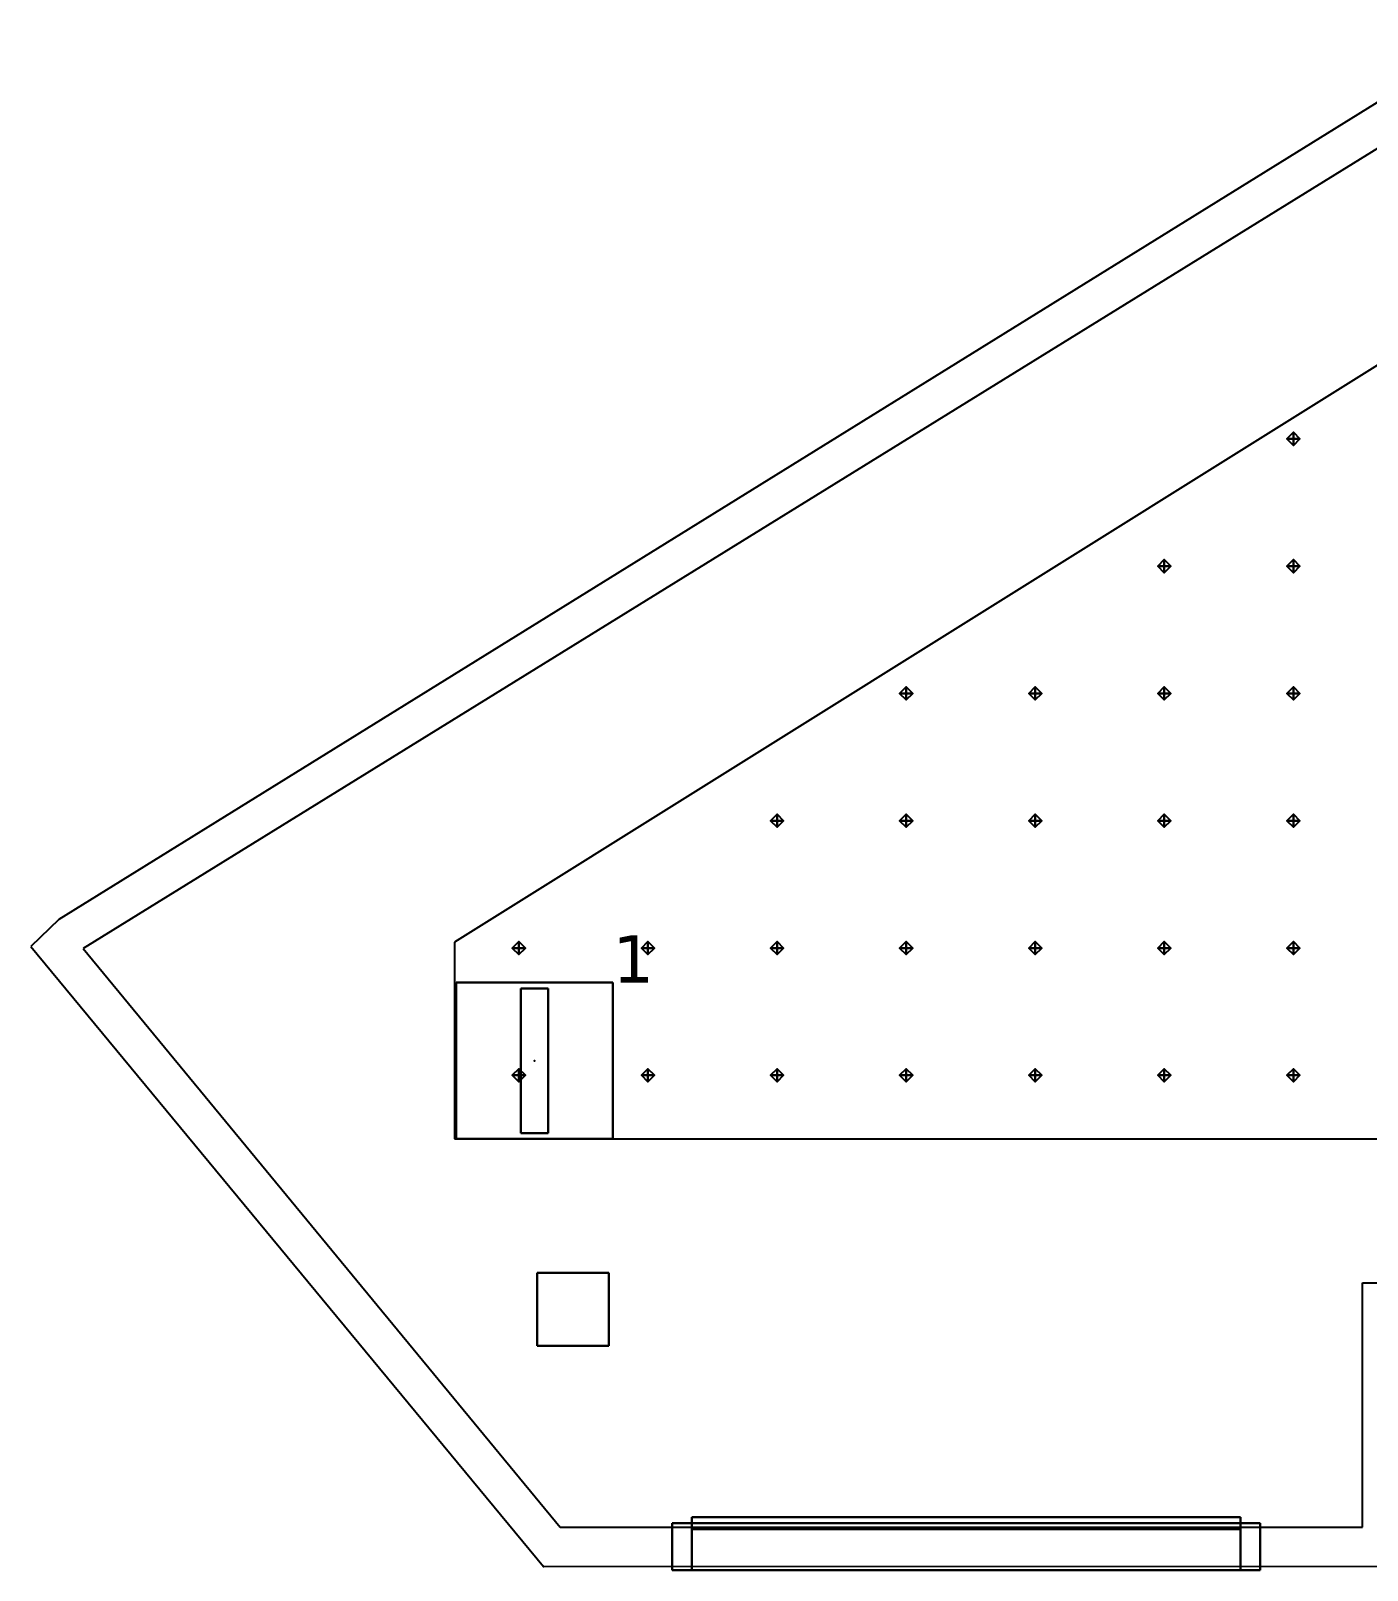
# Model space of a CAD drawing. Header units: inches. Extents: x -2 to 23.6, y -0.2 to 13.5.
# Drawn here: x -1.96 to 3.14, y -0.01 to 5.86 of the extents above; entities that cross this region are included whole.
import ezdxf

# ---------------------------------------------------------------- set-up
doc = ezdxf.new("R2010")
doc.units = ezdxf.units.IN
doc.header["$MEASUREMENT"] = 0
for name, color, linetype, true_color in [('DLX_APERT', 7, 'Continuous', 0x969696), ('DLX_CALC', 3, 'Continuous', 0x00ff00), ('DLX_CONT', 7, 'Continuous', 0x969696), ('DLX_LUM', 7, 'Continuous', 0xffd400), ('DLX_LUMKEY_IDX', 7, 'Continuous', 0x969696)]:
    doc.layers.add(name, color=color, linetype=linetype, true_color=true_color)
doc.layers.add('PUNTO LUMINARIA', color=7, linetype='Continuous')
doc.styles.add('TableTextStyle', font='')
doc.styles.get('TableTextStyle').set_extended_font_data('VERDANA.TTF')

msp = doc.modelspace()

# ---------------------------------------------------------------- linework, layer by layer
at = {"layer": 'DLX_APERT'}
for points in [[(2.6603, 0.1875, 0), (0.5661, 0.1875, 0)], [(0.5661, 0.1875, 0), (0.5661, 0.165, 0)], [(2.6603, 0.1875, 0), (0.5661, 0.1875, 0)], [(0.5661, 0.1875, 0), (0.5661, 0.1875, 0)], [(0.5661, 0.1875, 0), (2.6603, 0.1875, 0)], [(0.5661, 0.165, 0), (0.5661, 0.1875, 0)], [(0.5661, 0.1875, 0), (0.5661, 0.1875, 0)], [(0.5661, 0.1875, 0), (0.5661, 0.165, 0)], [(0.5661, 0.1875, 0), (2.6603, 0.1875, 0)], [(0.5661, 0.165, 0), (0.5661, 0.1875, 0)], [(2.6603, 0.165, 0), (2.6603, 0.1875, 0)], [(2.6603, 0.165, 0), (2.6603, 0.1875, 0)], [(2.6603, 0.1875, 0), (2.6603, 0.1875, 0)], [(2.6603, 0.1875, 0), (2.6603, 0.165, 0)], [(2.6603, 0.1875, 0), (2.6603, 0.1875, 0)], [(2.6603, 0.1875, 0), (2.6603, 0.165, 0)], [(2.7353, 0.165, 0), (0.4911, 0.165, 0)], [(0.4911, 0.165, 0), (0.4911, -0.0146, 0)], [(0.4911, 0.165, 0), (0.4911, 0.165, 0)], [(0.4911, 0.165, 0), (0.4911, -0.0146, 0)], [(0.4911, -0.0146, 0), (0.4911, 0.165, 0)], [(0.4911, -0.0146, 0), (0.4911, 0.165, 0)], [(0.4911, 0.165, 0), (0.5661, 0.165, 0)], [(0.5661, 0.165, 0), (0.4911, 0.165, 0)], [(0.4911, 0.165, 0), (0.4911, 0.165, 0)], [(0.4911, 0.165, 0), (2.7353, 0.165, 0)], [(0.5661, 0.165, 0), (0.5661, 0.1425, 0)], [(2.6603, 0.165, 0), (0.5661, 0.165, 0)], [(0.5661, 0.165, 0), (0.5661, 0.165, 0)], [(0.5661, 0.1425, 0), (0.5661, 0.165, 0)], [(0.5661, 0.165, 0), (2.6603, 0.165, 0)], [(0.5661, 0.1425, 0), (0.5661, 0.165, 0)], [(0.5661, 0.165, 0), (0.5661, 0.165, 0)], [(0.5661, 0.165, 0), (0.5661, 0.1425, 0)], [(0.5661, 0.165, 0), (2.6603, 0.165, 0)], [(0.5661, 0.165, 0), (0.5661, 0.165, 0)], [(0.5661, 0.1425, 0), (0.5661, 0.165, 0)], [(0.5661, 0.165, 0), (0.5661, 0.165, 0)], [(0.5661, 0.165, 0), (0.5661, 0.1425, 0)], [(0.5661, 0.1425, 0), (0.5661, 0.165, 0)], [(2.6603, 0.165, 0), (0.5661, 0.165, 0)], [(0.5661, 0.165, 0), (0.5661, 0.1425, 0)], [(0.5661, 0.1425, 0), (0.5661, -0.0146, 0)], [(0.5661, 0.1425, 0), (2.6603, 0.1425, 0)], [(0.5661, -0.0146, 0), (0.5661, 0.1425, 0)], [(0.5661, 0.1425, 0), (0.5661, 0.1425, 0)], [(0.5661, 0.1425, 0), (0.5661, -0.0146, 0)], [(0.5661, -0.0146, 0), (0.5661, 0.1425, 0)], [(2.6603, 0.1425, 0), (0.5661, 0.1425, 0)], [(0.5661, 0.1425, 0), (0.5661, 0.1425, 0)], [(2.6603, 0.1425, 0), (0.5661, 0.1425, 0)], [(2.6603, 0.1425, 0), (0.5661, 0.1425, 0)], [(0.5661, 0.1425, 0), (0.5661, 0.1425, 0)], [(0.5661, 0.1425, 0), (2.6603, 0.1425, 0)], [(0.5661, 0.1425, 0), (0.5661, 0.1425, 0)], [(0.5661, 0.1425, 0), (2.6603, 0.1425, 0)], [(2.6603, 0.1425, 0), (2.6603, 0.165, 0)], [(2.6603, 0.165, 0), (2.7353, 0.165, 0)], [(2.6603, 0.165, 0), (2.6603, 0.165, 0)], [(2.7353, 0.165, 0), (2.6603, 0.165, 0)], [(2.6603, 0.165, 0), (2.6603, 0.1425, 0)], [(2.6603, 0.1425, 0), (2.6603, 0.165, 0)], [(2.6603, 0.165, 0), (2.6603, 0.165, 0)], [(2.6603, 0.165, 0), (2.6603, 0.1425, 0)], [(2.6603, 0.165, 0), (2.6603, 0.165, 0)], [(2.6603, 0.165, 0), (2.6603, 0.1425, 0)], [(2.6603, 0.165, 0), (2.6603, 0.165, 0)], [(2.6603, 0.165, 0), (2.6603, 0.1425, 0)], [(2.6603, 0.1425, 0), (2.6603, 0.165, 0)], [(2.6603, 0.1425, 0), (2.6603, 0.165, 0)], [(2.6603, -0.0146, 0), (2.6603, 0.1425, 0)], [(2.6603, 0.1425, 0), (2.6603, -0.0146, 0)], [(2.6603, 0.1425, 0), (2.6603, 0.1425, 0)], [(2.6603, 0.1425, 0), (2.6603, -0.0146, 0)], [(2.6603, -0.0146, 0), (2.6603, 0.1425, 0)], [(2.6603, 0.1425, 0), (2.6603, 0.1425, 0)], [(2.6603, 0.1425, 0), (2.6603, 0.1425, 0)], [(2.6603, 0.1425, 0), (2.6603, 0.1425, 0)], [(2.7353, -0.0146, 0), (2.7353, 0.165, 0)], [(2.7353, 0.165, 0), (2.7353, 0.165, 0)], [(2.7353, 0.165, 0), (2.7353, -0.0146, 0)], [(2.7353, -0.0146, 0), (2.7353, 0.165, 0)], [(2.7353, 0.165, 0), (2.7353, -0.0146, 0)], [(2.7353, 0.165, 0), (2.7353, 0.165, 0)], [(0.4911, -0.0146, 0), (2.7353, -0.0146, 0)], [(0.4911, -0.0146, 0), (0.4911, -0.0146, 0)], [(0.5661, -0.0146, 0), (0.4911, -0.0146, 0)], [(2.7353, -0.0146, 0), (0.4911, -0.0146, 0)], [(0.4911, -0.0146, 0), (0.4911, -0.0146, 0)], [(0.4911, -0.0146, 0), (0.5661, -0.0146, 0)], [(0.5661, -0.0146, 0), (0.5661, -0.0146, 0)], [(0.5661, -0.0146, 0), (2.6603, -0.0146, 0)], [(2.6603, -0.0146, 0), (0.5661, -0.0146, 0)], [(0.5661, -0.0146, 0), (0.5661, -0.0146, 0)], [(2.7353, -0.0146, 0), (2.6603, -0.0146, 0)], [(2.6603, -0.0146, 0), (2.6603, -0.0146, 0)], [(2.6603, -0.0146, 0), (2.7353, -0.0146, 0)], [(2.6603, -0.0146, 0), (2.6603, -0.0146, 0)], [(2.7353, -0.0146, 0), (2.7353, -0.0146, 0)], [(2.7353, -0.0146, 0), (2.7353, -0.0146, 0)]]:
    msp.add_polyline3d(points, dxfattribs=at)
at = {"layer": 'DLX_CALC'}
for points in [[(3.9, 5.0309, 0), (-0.3402, 2.3813, 0)], [(-0.3402, 2.3813, 0), (-0.3402, 1.6309, 0)], [(-0.3402, 1.6309, 0), (7.05, 1.6309, 0)]]:
    msp.add_polyline3d(points, dxfattribs=at)
at = {"layer": 'DLX_CONT'}
for points in [[(3.6229, 5.8593, 0), (-1.8491, 2.4688, 0)], [(3.6229, 5.6829, 0), (-1.7572, 2.3573, 0)], [(-1.8491, 2.4688, 0), (-1.9567, 2.3647, 0)], [(-1.9567, 2.3647, 0), (0, 0, 0)], [(-1.7572, 2.3573, 0), (0.0633, 0.15, 0)], [(0.249, 1.1203, 0), (-0.0244, 1.1203, 0)], [(-0.0244, 1.1203, 0), (-0.0244, 1.1203, 0)], [(-0.0244, 1.1203, 0), (0.249, 1.1203, 0)], [(-0.0244, 1.1203, 0), (-0.0244, 0.841, 0)], [(-0.0244, 0.841, 0), (-0.0244, 1.1203, 0)], [(-0.0244, 1.1203, 0), (-0.0244, 1.1203, 0)], [(-0.0244, 0.841, 0), (-0.0244, 1.1203, 0)], [(-0.0244, 1.1203, 0), (0.249, 1.1203, 0)], [(0.249, 1.1203, 0), (-0.0244, 1.1203, 0)], [(-0.0244, 1.1203, 0), (-0.0244, 0.841, 0)], [(0.249, 0.841, 0), (0.249, 1.1203, 0)], [(0.249, 1.1203, 0), (0.249, 1.1203, 0)], [(0.249, 1.1203, 0), (0.249, 0.841, 0)], [(0.249, 1.1203, 0), (0.249, 1.1203, 0)], [(0.249, 1.1203, 0), (0.249, 0.841, 0)], [(0.249, 0.841, 0), (0.249, 1.1203, 0)], [(3.1265, 0.15, 0), (3.1265, 1.0824, 0)], [(3.1265, 1.0824, 0), (3.8779, 1.0824, 0)], [(-0.0244, 0.841, 0), (-0.0244, 0.841, 0)], [(-0.0244, 0.841, 0), (0.249, 0.841, 0)], [(0.249, 0.841, 0), (-0.0244, 0.841, 0)], [(-0.0244, 0.841, 0), (-0.0244, 0.841, 0)], [(0.249, 0.841, 0), (-0.0244, 0.841, 0)], [(-0.0244, 0.841, 0), (0.249, 0.841, 0)], [(0.249, 0.841, 0), (0.249, 0.841, 0)], [(0.249, 0.841, 0), (0.249, 0.841, 0)], [(0.0633, 0.15, 0), (3.1265, 0.15, 0)], [(0, 0, 0), (6.42, 0.0016, 0)]]:
    msp.add_polyline3d(points, dxfattribs=at)
at = {"layer": 'DLX_LUM'}
for points in [[(-0.3328, 2.2279, 0), (-0.3328, 1.6309, 0)], [(-0.3328, 1.6309, 0), (-0.3328, 2.2279, 0)], [(-0.3328, 2.2279, 0), (-0.3328, 2.2279, 0)], [(0.2642, 2.2279, 0), (-0.3328, 2.2279, 0)], [(-0.3328, 2.2279, 0), (-0.3328, 2.2279, 0)], [(-0.3328, 2.2279, 0), (0.2642, 2.2279, 0)], [(-0.3328, 2.2279, 0), (0.2642, 2.2279, 0)], [(-0.3328, 1.6309, 0), (-0.3328, 2.2279, 0)], [(0.2642, 2.2279, 0), (-0.3328, 2.2279, 0)], [(-0.3328, 2.2279, 0), (-0.3328, 1.6309, 0)], [(-0.0868, 2.2054, 0), (-0.0868, 1.6534, 0)], [(0.0182, 2.2054, 0), (-0.0868, 2.2054, 0)], [(-0.0868, 1.6534, 0), (-0.0868, 2.2054, 0)], [(-0.0868, 2.2054, 0), (0.0182, 2.2054, 0)], [(0.0182, 1.6534, 0), (0.0182, 2.2054, 0)], [(0.0182, 2.2054, 0), (0.0182, 1.6534, 0)], [(0.2642, 1.6309, 0), (0.2642, 2.2279, 0)], [(0.2642, 2.2279, 0), (0.2642, 2.2279, 0)], [(0.2642, 2.2279, 0), (0.2642, 1.6309, 0)], [(0.2642, 2.2279, 0), (0.2642, 2.2279, 0)], [(0.2642, 2.2279, 0), (0.2642, 1.6309, 0)], [(0.2642, 1.6309, 0), (0.2642, 2.2279, 0)], [(-0.0868, 1.6534, 0), (0.0182, 1.6534, 0)], [(0.0182, 1.6534, 0), (-0.0868, 1.6534, 0)], [(-0.3328, 1.6309, 0), (-0.3328, 1.6309, 0)], [(-0.3328, 1.6309, 0), (0.2642, 1.6309, 0)], [(0.2642, 1.6309, 0), (-0.3328, 1.6309, 0)], [(-0.3328, 1.6309, 0), (-0.3328, 1.6309, 0)], [(0.2642, 1.6309, 0), (-0.3328, 1.6309, 0)], [(-0.3328, 1.6309, 0), (0.2642, 1.6309, 0)], [(0.2642, 1.6309, 0), (0.2642, 1.6309, 0)], [(0.2642, 1.6309, 0), (0.2642, 1.6309, 0)]]:
    msp.add_polyline3d(points, dxfattribs=at)
at = {"layer": 'PUNTO LUMINARIA'}
for p in [(-0.0343, 1.9294), (0, 0)]:
    msp.add_point(p, dxfattribs=at)

# ---------------------------------------------------------------- texts
at = {"layer": 'DLX_LUMKEY_IDX', "style": 'TableTextStyle'}
msp.add_text('1', height=0.18, dxfattribs=at).set_placement((0.2642, 2.2279))

# ---------------------------------------------------------------- meshes
at = {"layer": 'DLX_CALC'}
mesh = msp.add_polyface(dxfattribs=at)
corners = [(2.8622, 4.2773), (2.8872, 4.3023), (2.8622, 4.3023), (2.8872, 4.3023), (2.8622, 4.3273), (2.8622, 4.3023), (2.8622, 4.3273), (2.8372, 4.3023), (2.8622, 4.3023), (2.8372, 4.3023), (2.8622, 4.2773), (2.8622, 4.3023), (2.8872, 4.3023), (2.8622, 4.2773), (2.8622, 4.3023), (2.8622, 4.3273), (2.8872, 4.3023), (2.8622, 4.3023), (2.8372, 4.3023), (2.8622, 4.3273), (2.8622, 4.3023), (2.8622, 4.2773), (2.8372, 4.3023), (2.8622, 4.3023)]
mesh.append_faces([[corners[k] for k in face] for face in [(0, 1, 2), (3, 4, 5), (6, 7, 8), (9, 10, 11), (12, 13, 14), (15, 16, 17), (18, 19, 20), (21, 22, 23)]])
mesh = msp.add_polyface(dxfattribs=at)
corners = [(2.3695, 3.7916), (2.3945, 3.8166), (2.3695, 3.8166), (2.3945, 3.8166), (2.3695, 3.8416), (2.3695, 3.8166), (2.3695, 3.8416), (2.3445, 3.8166), (2.3695, 3.8166), (2.3445, 3.8166), (2.3695, 3.7916), (2.3695, 3.8166), (2.3945, 3.8166), (2.3695, 3.7916), (2.3695, 3.8166), (2.3695, 3.8416), (2.3945, 3.8166), (2.3695, 3.8166), (2.3445, 3.8166), (2.3695, 3.8416), (2.3695, 3.8166), (2.3695, 3.7916), (2.3445, 3.8166), (2.3695, 3.8166)]
mesh.append_faces([[corners[k] for k in face] for face in [(0, 1, 2), (3, 4, 5), (6, 7, 8), (9, 10, 11), (12, 13, 14), (15, 16, 17), (18, 19, 20), (21, 22, 23)]])
mesh = msp.add_polyface(dxfattribs=at)
corners = [(2.8622, 3.7916), (2.8872, 3.8166), (2.8622, 3.8166), (2.8872, 3.8166), (2.8622, 3.8416), (2.8622, 3.8166), (2.8622, 3.8416), (2.8372, 3.8166), (2.8622, 3.8166), (2.8372, 3.8166), (2.8622, 3.7916), (2.8622, 3.8166), (2.8872, 3.8166), (2.8622, 3.7916), (2.8622, 3.8166), (2.8622, 3.8416), (2.8872, 3.8166), (2.8622, 3.8166), (2.8372, 3.8166), (2.8622, 3.8416), (2.8622, 3.8166), (2.8622, 3.7916), (2.8372, 3.8166), (2.8622, 3.8166)]
mesh.append_faces([[corners[k] for k in face] for face in [(0, 1, 2), (3, 4, 5), (6, 7, 8), (9, 10, 11), (12, 13, 14), (15, 16, 17), (18, 19, 20), (21, 22, 23)]])
mesh = msp.add_polyface(dxfattribs=at)
corners = [(1.3841, 3.3059), (1.4091, 3.3309), (1.3841, 3.3309), (1.4091, 3.3309), (1.3841, 3.3559), (1.3841, 3.3309), (1.3841, 3.3559), (1.3591, 3.3309), (1.3841, 3.3309), (1.3591, 3.3309), (1.3841, 3.3059), (1.3841, 3.3309), (1.4091, 3.3309), (1.3841, 3.3059), (1.3841, 3.3309), (1.3841, 3.3559), (1.4091, 3.3309), (1.3841, 3.3309), (1.3591, 3.3309), (1.3841, 3.3559), (1.3841, 3.3309), (1.3841, 3.3059), (1.3591, 3.3309), (1.3841, 3.3309)]
mesh.append_faces([[corners[k] for k in face] for face in [(0, 1, 2), (3, 4, 5), (6, 7, 8), (9, 10, 11), (12, 13, 14), (15, 16, 17), (18, 19, 20), (21, 22, 23)]])
mesh = msp.add_polyface(dxfattribs=at)
corners = [(1.8768, 3.3059), (1.9018, 3.3309), (1.8768, 3.3309), (1.9018, 3.3309), (1.8768, 3.3559), (1.8768, 3.3309), (1.8768, 3.3559), (1.8518, 3.3309), (1.8768, 3.3309), (1.8518, 3.3309), (1.8768, 3.3059), (1.8768, 3.3309), (1.9018, 3.3309), (1.8768, 3.3059), (1.8768, 3.3309), (1.8768, 3.3559), (1.9018, 3.3309), (1.8768, 3.3309), (1.8518, 3.3309), (1.8768, 3.3559), (1.8768, 3.3309), (1.8768, 3.3059), (1.8518, 3.3309), (1.8768, 3.3309)]
mesh.append_faces([[corners[k] for k in face] for face in [(0, 1, 2), (3, 4, 5), (6, 7, 8), (9, 10, 11), (12, 13, 14), (15, 16, 17), (18, 19, 20), (21, 22, 23)]])
mesh = msp.add_polyface(dxfattribs=at)
corners = [(2.3695, 3.3059), (2.3945, 3.3309), (2.3695, 3.3309), (2.3945, 3.3309), (2.3695, 3.3559), (2.3695, 3.3309), (2.3695, 3.3559), (2.3445, 3.3309), (2.3695, 3.3309), (2.3445, 3.3309), (2.3695, 3.3059), (2.3695, 3.3309), (2.3945, 3.3309), (2.3695, 3.3059), (2.3695, 3.3309), (2.3695, 3.3559), (2.3945, 3.3309), (2.3695, 3.3309), (2.3445, 3.3309), (2.3695, 3.3559), (2.3695, 3.3309), (2.3695, 3.3059), (2.3445, 3.3309), (2.3695, 3.3309)]
mesh.append_faces([[corners[k] for k in face] for face in [(0, 1, 2), (3, 4, 5), (6, 7, 8), (9, 10, 11), (12, 13, 14), (15, 16, 17), (18, 19, 20), (21, 22, 23)]])
mesh = msp.add_polyface(dxfattribs=at)
corners = [(2.8622, 3.3059), (2.8872, 3.3309), (2.8622, 3.3309), (2.8872, 3.3309), (2.8622, 3.3559), (2.8622, 3.3309), (2.8622, 3.3559), (2.8372, 3.3309), (2.8622, 3.3309), (2.8372, 3.3309), (2.8622, 3.3059), (2.8622, 3.3309), (2.8872, 3.3309), (2.8622, 3.3059), (2.8622, 3.3309), (2.8622, 3.3559), (2.8872, 3.3309), (2.8622, 3.3309), (2.8372, 3.3309), (2.8622, 3.3559), (2.8622, 3.3309), (2.8622, 3.3059), (2.8372, 3.3309), (2.8622, 3.3309)]
mesh.append_faces([[corners[k] for k in face] for face in [(0, 1, 2), (3, 4, 5), (6, 7, 8), (9, 10, 11), (12, 13, 14), (15, 16, 17), (18, 19, 20), (21, 22, 23)]])
mesh = msp.add_polyface(dxfattribs=at)
corners = [(0.8915, 2.8202), (0.9165, 2.8452), (0.8915, 2.8452), (0.9165, 2.8452), (0.8915, 2.8702), (0.8915, 2.8452), (0.8915, 2.8702), (0.8665, 2.8452), (0.8915, 2.8452), (0.8665, 2.8452), (0.8915, 2.8202), (0.8915, 2.8452), (0.9165, 2.8452), (0.8915, 2.8202), (0.8915, 2.8452), (0.8915, 2.8702), (0.9165, 2.8452), (0.8915, 2.8452), (0.8665, 2.8452), (0.8915, 2.8702), (0.8915, 2.8452), (0.8915, 2.8202), (0.8665, 2.8452), (0.8915, 2.8452)]
mesh.append_faces([[corners[k] for k in face] for face in [(0, 1, 2), (3, 4, 5), (6, 7, 8), (9, 10, 11), (12, 13, 14), (15, 16, 17), (18, 19, 20), (21, 22, 23)]])
mesh = msp.add_polyface(dxfattribs=at)
corners = [(1.3841, 2.8202), (1.4091, 2.8452), (1.3841, 2.8452), (1.4091, 2.8452), (1.3841, 2.8702), (1.3841, 2.8452), (1.3841, 2.8702), (1.3591, 2.8452), (1.3841, 2.8452), (1.3591, 2.8452), (1.3841, 2.8202), (1.3841, 2.8452), (1.4091, 2.8452), (1.3841, 2.8202), (1.3841, 2.8452), (1.3841, 2.8702), (1.4091, 2.8452), (1.3841, 2.8452), (1.3591, 2.8452), (1.3841, 2.8702), (1.3841, 2.8452), (1.3841, 2.8202), (1.3591, 2.8452), (1.3841, 2.8452)]
mesh.append_faces([[corners[k] for k in face] for face in [(0, 1, 2), (3, 4, 5), (6, 7, 8), (9, 10, 11), (12, 13, 14), (15, 16, 17), (18, 19, 20), (21, 22, 23)]])
mesh = msp.add_polyface(dxfattribs=at)
corners = [(1.8768, 2.8202), (1.9018, 2.8452), (1.8768, 2.8452), (1.9018, 2.8452), (1.8768, 2.8702), (1.8768, 2.8452), (1.8768, 2.8702), (1.8518, 2.8452), (1.8768, 2.8452), (1.8518, 2.8452), (1.8768, 2.8202), (1.8768, 2.8452), (1.9018, 2.8452), (1.8768, 2.8202), (1.8768, 2.8452), (1.8768, 2.8702), (1.9018, 2.8452), (1.8768, 2.8452), (1.8518, 2.8452), (1.8768, 2.8702), (1.8768, 2.8452), (1.8768, 2.8202), (1.8518, 2.8452), (1.8768, 2.8452)]
mesh.append_faces([[corners[k] for k in face] for face in [(0, 1, 2), (3, 4, 5), (6, 7, 8), (9, 10, 11), (12, 13, 14), (15, 16, 17), (18, 19, 20), (21, 22, 23)]])
mesh = msp.add_polyface(dxfattribs=at)
corners = [(2.3695, 2.8202), (2.3945, 2.8452), (2.3695, 2.8452), (2.3945, 2.8452), (2.3695, 2.8702), (2.3695, 2.8452), (2.3695, 2.8702), (2.3445, 2.8452), (2.3695, 2.8452), (2.3445, 2.8452), (2.3695, 2.8202), (2.3695, 2.8452), (2.3945, 2.8452), (2.3695, 2.8202), (2.3695, 2.8452), (2.3695, 2.8702), (2.3945, 2.8452), (2.3695, 2.8452), (2.3445, 2.8452), (2.3695, 2.8702), (2.3695, 2.8452), (2.3695, 2.8202), (2.3445, 2.8452), (2.3695, 2.8452)]
mesh.append_faces([[corners[k] for k in face] for face in [(0, 1, 2), (3, 4, 5), (6, 7, 8), (9, 10, 11), (12, 13, 14), (15, 16, 17), (18, 19, 20), (21, 22, 23)]])
mesh = msp.add_polyface(dxfattribs=at)
corners = [(2.8622, 2.8202), (2.8872, 2.8452), (2.8622, 2.8452), (2.8872, 2.8452), (2.8622, 2.8702), (2.8622, 2.8452), (2.8622, 2.8702), (2.8372, 2.8452), (2.8622, 2.8452), (2.8372, 2.8452), (2.8622, 2.8202), (2.8622, 2.8452), (2.8872, 2.8452), (2.8622, 2.8202), (2.8622, 2.8452), (2.8622, 2.8702), (2.8872, 2.8452), (2.8622, 2.8452), (2.8372, 2.8452), (2.8622, 2.8702), (2.8622, 2.8452), (2.8622, 2.8202), (2.8372, 2.8452), (2.8622, 2.8452)]
mesh.append_faces([[corners[k] for k in face] for face in [(0, 1, 2), (3, 4, 5), (6, 7, 8), (9, 10, 11), (12, 13, 14), (15, 16, 17), (18, 19, 20), (21, 22, 23)]])
mesh = msp.add_polyface(dxfattribs=at)
corners = [(-0.0939, 2.3345), (-0.0689, 2.3595), (-0.0939, 2.3595), (-0.0689, 2.3595), (-0.0939, 2.3845), (-0.0939, 2.3595), (-0.0939, 2.3845), (-0.1189, 2.3595), (-0.0939, 2.3595), (-0.1189, 2.3595), (-0.0939, 2.3345), (-0.0939, 2.3595), (-0.0689, 2.3595), (-0.0939, 2.3345), (-0.0939, 2.3595), (-0.0939, 2.3845), (-0.0689, 2.3595), (-0.0939, 2.3595), (-0.1189, 2.3595), (-0.0939, 2.3845), (-0.0939, 2.3595), (-0.0939, 2.3345), (-0.1189, 2.3595), (-0.0939, 2.3595)]
mesh.append_faces([[corners[k] for k in face] for face in [(0, 1, 2), (3, 4, 5), (6, 7, 8), (9, 10, 11), (12, 13, 14), (15, 16, 17), (18, 19, 20), (21, 22, 23)]])
mesh = msp.add_polyface(dxfattribs=at)
corners = [(0.3988, 2.3345), (0.4238, 2.3595), (0.3988, 2.3595), (0.4238, 2.3595), (0.3988, 2.3845), (0.3988, 2.3595), (0.3988, 2.3845), (0.3738, 2.3595), (0.3988, 2.3595), (0.3738, 2.3595), (0.3988, 2.3345), (0.3988, 2.3595), (0.4238, 2.3595), (0.3988, 2.3345), (0.3988, 2.3595), (0.3988, 2.3845), (0.4238, 2.3595), (0.3988, 2.3595), (0.3738, 2.3595), (0.3988, 2.3845), (0.3988, 2.3595), (0.3988, 2.3345), (0.3738, 2.3595), (0.3988, 2.3595)]
mesh.append_faces([[corners[k] for k in face] for face in [(0, 1, 2), (3, 4, 5), (6, 7, 8), (9, 10, 11), (12, 13, 14), (15, 16, 17), (18, 19, 20), (21, 22, 23)]])
mesh = msp.add_polyface(dxfattribs=at)
corners = [(0.8915, 2.3345), (0.9165, 2.3595), (0.8915, 2.3595), (0.9165, 2.3595), (0.8915, 2.3845), (0.8915, 2.3595), (0.8915, 2.3845), (0.8665, 2.3595), (0.8915, 2.3595), (0.8665, 2.3595), (0.8915, 2.3345), (0.8915, 2.3595), (0.9165, 2.3595), (0.8915, 2.3345), (0.8915, 2.3595), (0.8915, 2.3845), (0.9165, 2.3595), (0.8915, 2.3595), (0.8665, 2.3595), (0.8915, 2.3845), (0.8915, 2.3595), (0.8915, 2.3345), (0.8665, 2.3595), (0.8915, 2.3595)]
mesh.append_faces([[corners[k] for k in face] for face in [(0, 1, 2), (3, 4, 5), (6, 7, 8), (9, 10, 11), (12, 13, 14), (15, 16, 17), (18, 19, 20), (21, 22, 23)]])
mesh = msp.add_polyface(dxfattribs=at)
corners = [(1.3841, 2.3345), (1.4091, 2.3595), (1.3841, 2.3595), (1.4091, 2.3595), (1.3841, 2.3845), (1.3841, 2.3595), (1.3841, 2.3845), (1.3591, 2.3595), (1.3841, 2.3595), (1.3591, 2.3595), (1.3841, 2.3345), (1.3841, 2.3595), (1.4091, 2.3595), (1.3841, 2.3345), (1.3841, 2.3595), (1.3841, 2.3845), (1.4091, 2.3595), (1.3841, 2.3595), (1.3591, 2.3595), (1.3841, 2.3845), (1.3841, 2.3595), (1.3841, 2.3345), (1.3591, 2.3595), (1.3841, 2.3595)]
mesh.append_faces([[corners[k] for k in face] for face in [(0, 1, 2), (3, 4, 5), (6, 7, 8), (9, 10, 11), (12, 13, 14), (15, 16, 17), (18, 19, 20), (21, 22, 23)]])
mesh = msp.add_polyface(dxfattribs=at)
corners = [(1.8768, 2.3345), (1.9018, 2.3595), (1.8768, 2.3595), (1.9018, 2.3595), (1.8768, 2.3845), (1.8768, 2.3595), (1.8768, 2.3845), (1.8518, 2.3595), (1.8768, 2.3595), (1.8518, 2.3595), (1.8768, 2.3345), (1.8768, 2.3595), (1.9018, 2.3595), (1.8768, 2.3345), (1.8768, 2.3595), (1.8768, 2.3845), (1.9018, 2.3595), (1.8768, 2.3595), (1.8518, 2.3595), (1.8768, 2.3845), (1.8768, 2.3595), (1.8768, 2.3345), (1.8518, 2.3595), (1.8768, 2.3595)]
mesh.append_faces([[corners[k] for k in face] for face in [(0, 1, 2), (3, 4, 5), (6, 7, 8), (9, 10, 11), (12, 13, 14), (15, 16, 17), (18, 19, 20), (21, 22, 23)]])
mesh = msp.add_polyface(dxfattribs=at)
corners = [(2.3695, 2.3345), (2.3945, 2.3595), (2.3695, 2.3595), (2.3945, 2.3595), (2.3695, 2.3845), (2.3695, 2.3595), (2.3695, 2.3845), (2.3445, 2.3595), (2.3695, 2.3595), (2.3445, 2.3595), (2.3695, 2.3345), (2.3695, 2.3595), (2.3945, 2.3595), (2.3695, 2.3345), (2.3695, 2.3595), (2.3695, 2.3845), (2.3945, 2.3595), (2.3695, 2.3595), (2.3445, 2.3595), (2.3695, 2.3845), (2.3695, 2.3595), (2.3695, 2.3345), (2.3445, 2.3595), (2.3695, 2.3595)]
mesh.append_faces([[corners[k] for k in face] for face in [(0, 1, 2), (3, 4, 5), (6, 7, 8), (9, 10, 11), (12, 13, 14), (15, 16, 17), (18, 19, 20), (21, 22, 23)]])
mesh = msp.add_polyface(dxfattribs=at)
corners = [(2.8622, 2.3345), (2.8872, 2.3595), (2.8622, 2.3595), (2.8872, 2.3595), (2.8622, 2.3845), (2.8622, 2.3595), (2.8622, 2.3845), (2.8372, 2.3595), (2.8622, 2.3595), (2.8372, 2.3595), (2.8622, 2.3345), (2.8622, 2.3595), (2.8872, 2.3595), (2.8622, 2.3345), (2.8622, 2.3595), (2.8622, 2.3845), (2.8872, 2.3595), (2.8622, 2.3595), (2.8372, 2.3595), (2.8622, 2.3845), (2.8622, 2.3595), (2.8622, 2.3345), (2.8372, 2.3595), (2.8622, 2.3595)]
mesh.append_faces([[corners[k] for k in face] for face in [(0, 1, 2), (3, 4, 5), (6, 7, 8), (9, 10, 11), (12, 13, 14), (15, 16, 17), (18, 19, 20), (21, 22, 23)]])
mesh = msp.add_polyface(dxfattribs=at)
corners = [(-0.0939, 1.8488), (-0.0689, 1.8738), (-0.0939, 1.8738), (-0.0689, 1.8738), (-0.0939, 1.8988), (-0.0939, 1.8738), (-0.0939, 1.8988), (-0.1189, 1.8738), (-0.0939, 1.8738), (-0.1189, 1.8738), (-0.0939, 1.8488), (-0.0939, 1.8738), (-0.0689, 1.8738), (-0.0939, 1.8488), (-0.0939, 1.8738), (-0.0939, 1.8988), (-0.0689, 1.8738), (-0.0939, 1.8738), (-0.1189, 1.8738), (-0.0939, 1.8988), (-0.0939, 1.8738), (-0.0939, 1.8488), (-0.1189, 1.8738), (-0.0939, 1.8738)]
mesh.append_faces([[corners[k] for k in face] for face in [(0, 1, 2), (3, 4, 5), (6, 7, 8), (9, 10, 11), (12, 13, 14), (15, 16, 17), (18, 19, 20), (21, 22, 23)]])
mesh = msp.add_polyface(dxfattribs=at)
corners = [(0.3988, 1.8488), (0.4238, 1.8738), (0.3988, 1.8738), (0.4238, 1.8738), (0.3988, 1.8988), (0.3988, 1.8738), (0.3988, 1.8988), (0.3738, 1.8738), (0.3988, 1.8738), (0.3738, 1.8738), (0.3988, 1.8488), (0.3988, 1.8738), (0.4238, 1.8738), (0.3988, 1.8488), (0.3988, 1.8738), (0.3988, 1.8988), (0.4238, 1.8738), (0.3988, 1.8738), (0.3738, 1.8738), (0.3988, 1.8988), (0.3988, 1.8738), (0.3988, 1.8488), (0.3738, 1.8738), (0.3988, 1.8738)]
mesh.append_faces([[corners[k] for k in face] for face in [(0, 1, 2), (3, 4, 5), (6, 7, 8), (9, 10, 11), (12, 13, 14), (15, 16, 17), (18, 19, 20), (21, 22, 23)]])
mesh = msp.add_polyface(dxfattribs=at)
corners = [(0.8915, 1.8488), (0.9165, 1.8738), (0.8915, 1.8738), (0.9165, 1.8738), (0.8915, 1.8988), (0.8915, 1.8738), (0.8915, 1.8988), (0.8665, 1.8738), (0.8915, 1.8738), (0.8665, 1.8738), (0.8915, 1.8488), (0.8915, 1.8738), (0.9165, 1.8738), (0.8915, 1.8488), (0.8915, 1.8738), (0.8915, 1.8988), (0.9165, 1.8738), (0.8915, 1.8738), (0.8665, 1.8738), (0.8915, 1.8988), (0.8915, 1.8738), (0.8915, 1.8488), (0.8665, 1.8738), (0.8915, 1.8738)]
mesh.append_faces([[corners[k] for k in face] for face in [(0, 1, 2), (3, 4, 5), (6, 7, 8), (9, 10, 11), (12, 13, 14), (15, 16, 17), (18, 19, 20), (21, 22, 23)]])
mesh = msp.add_polyface(dxfattribs=at)
corners = [(1.3841, 1.8488), (1.4091, 1.8738), (1.3841, 1.8738), (1.4091, 1.8738), (1.3841, 1.8988), (1.3841, 1.8738), (1.3841, 1.8988), (1.3591, 1.8738), (1.3841, 1.8738), (1.3591, 1.8738), (1.3841, 1.8488), (1.3841, 1.8738), (1.4091, 1.8738), (1.3841, 1.8488), (1.3841, 1.8738), (1.3841, 1.8988), (1.4091, 1.8738), (1.3841, 1.8738), (1.3591, 1.8738), (1.3841, 1.8988), (1.3841, 1.8738), (1.3841, 1.8488), (1.3591, 1.8738), (1.3841, 1.8738)]
mesh.append_faces([[corners[k] for k in face] for face in [(0, 1, 2), (3, 4, 5), (6, 7, 8), (9, 10, 11), (12, 13, 14), (15, 16, 17), (18, 19, 20), (21, 22, 23)]])
mesh = msp.add_polyface(dxfattribs=at)
corners = [(1.8768, 1.8488), (1.9018, 1.8738), (1.8768, 1.8738), (1.9018, 1.8738), (1.8768, 1.8988), (1.8768, 1.8738), (1.8768, 1.8988), (1.8518, 1.8738), (1.8768, 1.8738), (1.8518, 1.8738), (1.8768, 1.8488), (1.8768, 1.8738), (1.9018, 1.8738), (1.8768, 1.8488), (1.8768, 1.8738), (1.8768, 1.8988), (1.9018, 1.8738), (1.8768, 1.8738), (1.8518, 1.8738), (1.8768, 1.8988), (1.8768, 1.8738), (1.8768, 1.8488), (1.8518, 1.8738), (1.8768, 1.8738)]
mesh.append_faces([[corners[k] for k in face] for face in [(0, 1, 2), (3, 4, 5), (6, 7, 8), (9, 10, 11), (12, 13, 14), (15, 16, 17), (18, 19, 20), (21, 22, 23)]])
mesh = msp.add_polyface(dxfattribs=at)
corners = [(2.3695, 1.8488), (2.3945, 1.8738), (2.3695, 1.8738), (2.3945, 1.8738), (2.3695, 1.8988), (2.3695, 1.8738), (2.3695, 1.8988), (2.3445, 1.8738), (2.3695, 1.8738), (2.3445, 1.8738), (2.3695, 1.8488), (2.3695, 1.8738), (2.3945, 1.8738), (2.3695, 1.8488), (2.3695, 1.8738), (2.3695, 1.8988), (2.3945, 1.8738), (2.3695, 1.8738), (2.3445, 1.8738), (2.3695, 1.8988), (2.3695, 1.8738), (2.3695, 1.8488), (2.3445, 1.8738), (2.3695, 1.8738)]
mesh.append_faces([[corners[k] for k in face] for face in [(0, 1, 2), (3, 4, 5), (6, 7, 8), (9, 10, 11), (12, 13, 14), (15, 16, 17), (18, 19, 20), (21, 22, 23)]])
mesh = msp.add_polyface(dxfattribs=at)
corners = [(2.8622, 1.8488), (2.8872, 1.8738), (2.8622, 1.8738), (2.8872, 1.8738), (2.8622, 1.8988), (2.8622, 1.8738), (2.8622, 1.8988), (2.8372, 1.8738), (2.8622, 1.8738), (2.8372, 1.8738), (2.8622, 1.8488), (2.8622, 1.8738), (2.8872, 1.8738), (2.8622, 1.8488), (2.8622, 1.8738), (2.8622, 1.8988), (2.8872, 1.8738), (2.8622, 1.8738), (2.8372, 1.8738), (2.8622, 1.8988), (2.8622, 1.8738), (2.8622, 1.8488), (2.8372, 1.8738), (2.8622, 1.8738)]
mesh.append_faces([[corners[k] for k in face] for face in [(0, 1, 2), (3, 4, 5), (6, 7, 8), (9, 10, 11), (12, 13, 14), (15, 16, 17), (18, 19, 20), (21, 22, 23)]])

doc.saveas('drawing.dxf')
